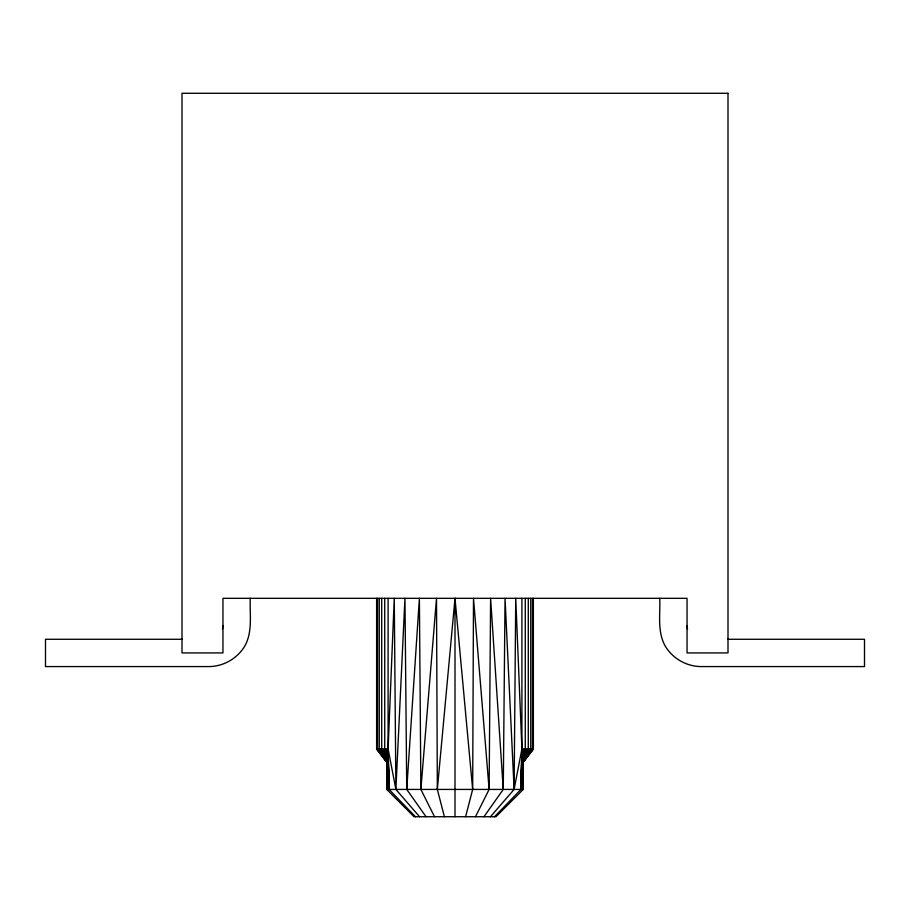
<?xml version="1.0" encoding="UTF-8"?>
<svg xmlns="http://www.w3.org/2000/svg" width="910" height="910" viewBox="0 0 910 910"><rect width="100%" height="100%" fill="white"/><g stroke="black" fill="none" stroke-linecap="round" stroke-linejoin="round"><path stroke-width="1.36" d="M377.525 598.325L377.525 748.907L387.205 759.645L386.75 789.425L387.08 760.385L386.75 789.425L414.05 816.725L495.95 816.725L523.25 789.425L523.057 761.135L523.25 789.425L386.75 789.425L386.75 762.125L388.092 748.907L388.092 598.325M387.08 760.385L386.75 789.425L387.205 759.645L389.07 789.425L415.449 816.725M386.875 761.488L386.75 789.425L387.091 761.602M465.601 816.725L472.665 789.425L473.496 598.325L489.125 789.425L475.475 816.725M386.909 761.351L386.75 789.425L386.943 761.135M489.125 789.425L490.604 598.325L503.264 789.425L483.961 816.725M503.264 789.425L505.039 598.325L514.104 789.425L490.467 816.725M521.908 598.325L521.908 748.907L514.104 789.425L515.742 598.325L521.908 748.907L520.929 789.425L494.551 816.725M528.289 598.325L528.289 748.907L522.181 754.97L520.929 789.425L522.795 759.645L521.976 752.035L525.275 748.907L525.275 598.325M530.746 598.325L530.746 748.907L522.476 757.552L520.929 789.425L521.908 748.907L533.374 748.907L533.374 598.325M426.039 816.725L406.736 789.425L419.396 598.325L420.875 789.425L434.525 816.725M420.875 789.425L436.504 598.325L437.335 789.425L444.399 816.725M437.335 789.425L455 598.325L472.665 789.425M222.484 629.163L222.95 625.625M376.626 598.325L376.626 748.907L386.75 762.125L381.37 754.401M532.475 598.325L532.475 748.907L522.795 759.645L523.25 789.425L523.239 762.08L528.63 754.401M530.166 752.206L532.475 748.907L522.476 757.552M522.909 761.602L523.25 789.425L523.216 761.966L532.475 748.907L522.556 758.11L520.929 789.425L521.965 751.808L525.275 748.907M523.216 761.932L522.92 760.396L523.216 761.932L533.374 748.907L523.25 762.125L522.795 759.645L523.25 789.425L523.216 761.932L532.475 748.907L522.704 759.088L520.929 789.425L522.147 754.549L528.289 748.907L521.976 752.035M523.239 762.08L533.374 748.907M529.859 751.99L532.475 748.907M530.746 748.907L522.408 757.018L520.929 789.425L522.272 755.835L530.746 748.907L522.181 754.97M182.466 639.275L45.5 639.275L45.5 666.575L209.3 666.575C223.724 666.336 237.339 658.465 244.767 646.1C252.935 631.494 249.579 614.261 250.25 598.325M727.534 639.275L864.5 639.275L864.5 666.575L700.7 666.575C686.277 666.336 672.661 658.465 665.233 646.1C657.065 631.494 660.421 614.261 659.75 598.325M386.761 762.091L376.626 748.907L388.092 748.907L395.896 789.425L419.533 816.725M381.711 598.325L381.711 748.907L388.024 752.035L384.725 748.907L384.725 598.325M376.626 748.907L386.784 761.966L377.525 748.907L387.444 758.11L389.07 789.425L387.808 754.97L381.711 748.907L387.956 753.207L389.07 789.425L387.296 759.088L377.525 748.907L379.834 752.206M379.254 598.325L379.254 748.907L387.808 754.97M379.254 748.907L387.592 757.018L389.07 789.425L388.035 751.796L384.725 748.907L388.081 750.363L389.07 789.425L387.524 757.552L379.254 748.907L387.728 755.823L389.07 789.425L388.092 748.907L394.257 598.325L395.896 789.425L404.961 598.325L406.736 789.425M386.784 761.932L377.525 748.907L387.524 757.552M381.711 748.907L387.853 754.549L389.07 789.425M377.525 748.907L380.141 751.99M687.05 625.625L687.516 629.163M523.091 761.351L523.25 789.425L523.125 761.488M455 598.325L455 816.725M728 93.275L182 93.275L182 652.925L222.95 652.925L222.95 598.325L687.05 598.325L687.05 652.925L728 652.925L728 93.275"/></g></svg>
